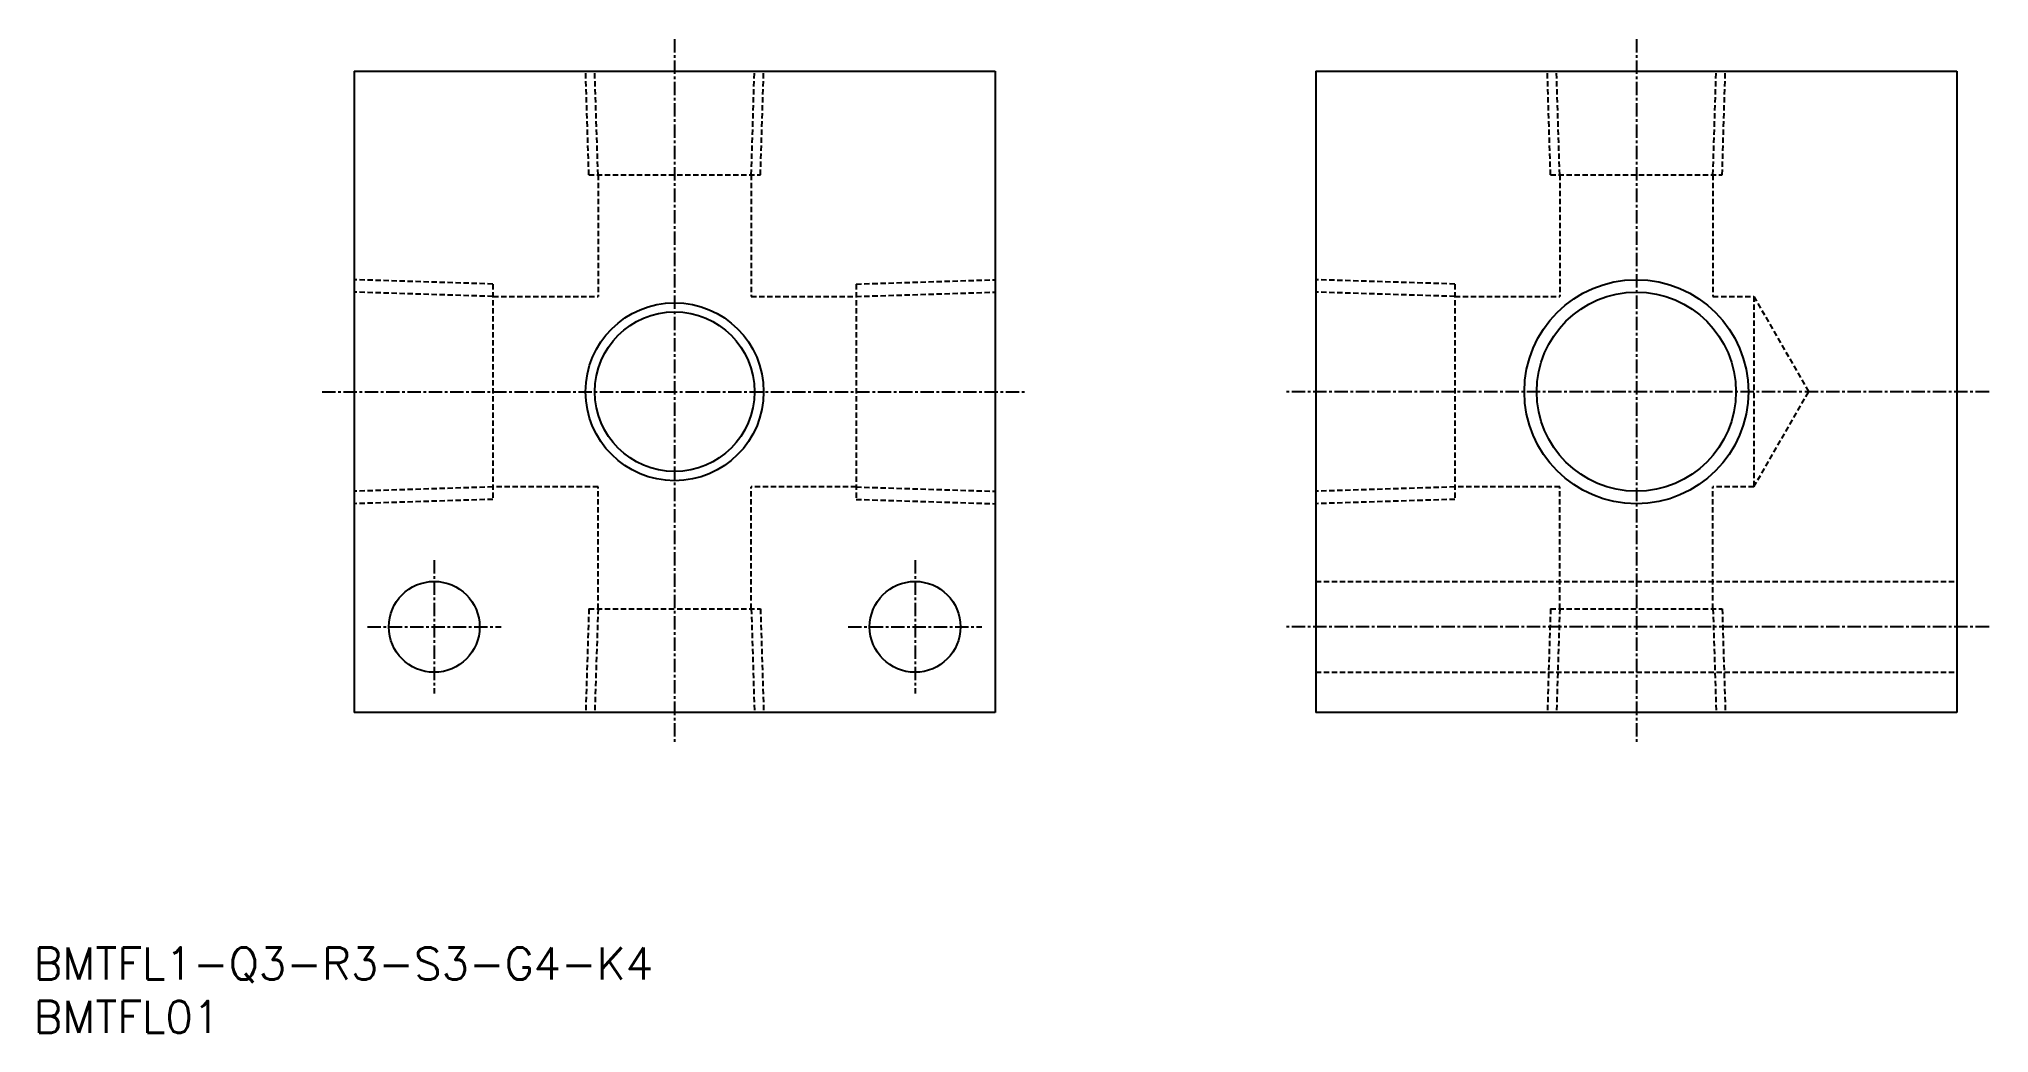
# Model space of a CAD drawing. Extents: x 1 to 183, y 0 to 93.
import ezdxf

# ---------------------------------------------------------------- set-up
doc = ezdxf.new("R2010")
doc.units = 0
doc.linetypes.add('CENTER', pattern=[2, 1.25, -0.25, 0.25, -0.25])
doc.linetypes.add('DASHED', pattern=[0.75, 0.5, -0.25])
doc.layers.get('0').update_dxf_attribs({"linetype": 'CONTINUOUS'})
doc.layers.add('CENTER', color=1, linetype='CENTER')
doc.styles.get("Standard").update_dxf_attribs({"font": 'txt.shx'})

# ---------------------------------------------------------------- blocks, each defined once
blk = doc.blocks.new('*U12')
at = {"color": 7, "linetype": 'CONTINUOUS'}
blk.add_text('BMTFL01', height=3, dxfattribs=at).set_placement((0, 0))
blk = doc.blocks.new('*U13')
at = {"color": 7, "linetype": 'CONTINUOUS'}
blk.add_text('BMTFL1-Q3-R3-S3-G4-K4', height=3, dxfattribs=at).set_placement((0, 5))

msp = doc.modelspace()

# ---------------------------------------------------------------- linework, layer by layer
at = {"color": 7, "linetype": 'CONTINUOUS'}
for p, q in [((30, 90), (90, 90)), ((30, 90), (30, 30)), ((90, 90), (90, 30)), ((120, 90), (120, 30)), ((120, 90), (180, 90)), ((180, 90), (180, 30)), ((90, 30), (30, 30)), ((180, 30), (120, 30))]:
    msp.add_line(p, q, dxfattribs=at)
at = {"color": 3, "linetype": 'DASHED'}
for p, q in [((51.97, 80.3), (51.67, 90)), ((52.83, 80.3), (52.52, 90)), ((67.17, 80.3), (67.47, 90)), ((68.03, 80.3), (68.33, 90)), ((141.97, 80.3), (141.67, 90)), ((142.83, 80.3), (142.52, 90)), ((157.17, 80.3), (157.47, 90)), ((158.03, 80.3), (158.33, 90)), ((51.97, 80.3), (68.03, 80.3)), ((52.83, 80.3), (52.83, 68.91)), ((67.17, 80.3), (67.17, 68.91)), ((141.97, 80.3), (158.03, 80.3)), ((142.83, 80.3), (142.83, 68.91)), ((157.17, 80.3), (157.17, 68.91)), ((43, 70.07), (30, 70.48)), ((43, 70.07), (43, 49.93)), ((77, 70.07), (90, 70.48)), ((77, 70.07), (77, 49.93)), ((133, 70.07), (120, 70.48)), ((133, 70.07), (133, 49.93)), ((43, 68.91), (30, 69.32)), ((43, 68.91), (52.83, 68.91)), ((67.17, 68.91), (77, 68.91)), ((77, 68.91), (90, 69.32)), ((133, 68.91), (120, 69.32)), ((133, 68.91), (142.83, 68.91)), ((157.17, 68.91), (161, 68.91)), ((161, 68.91), (166.14, 60)), ((161, 68.91), (161, 51.09)), ((161, 51.09), (166.14, 60)), ((43, 51.09), (30, 50.68)), ((43, 49.93), (30, 49.52)), ((52.83, 51.09), (43, 51.09)), ((52.83, 39.7), (52.83, 51.09)), ((77, 51.09), (67.17, 51.09)), ((67.17, 39.7), (67.17, 51.09)), ((77, 51.09), (90, 50.68)), ((77, 49.93), (90, 49.52)), ((133, 51.09), (120, 50.68)), ((133, 49.93), (120, 49.52)), ((142.83, 51.09), (133, 51.09)), ((142.83, 39.7), (142.83, 51.09)), ((157.17, 39.7), (157.17, 51.09)), ((161, 51.09), (157.17, 51.09)), ((120, 42.25), (180, 42.25)), ((51.97, 39.7), (51.67, 30)), ((51.97, 39.7), (68.03, 39.7)), ((52.83, 39.7), (52.52, 30)), ((67.17, 39.7), (67.47, 30)), ((68.03, 39.7), (68.33, 30)), ((141.97, 39.7), (141.67, 30)), ((141.97, 39.7), (158.03, 39.7)), ((142.83, 39.7), (142.52, 30)), ((157.17, 39.7), (157.47, 30)), ((158.03, 39.7), (158.33, 30)), ((120, 33.75), (180, 33.75))]:
    msp.add_line(p, q, dxfattribs=at)
at = {"color": 7, "linetype": 'CONTINUOUS'}
for centre, radius in [((150, 60), 10.48), ((60, 60), 7.47), ((37.5, 38), 4.25), ((82.5, 38), 4.25)]:
    msp.add_circle(centre, radius, dxfattribs=at)
at = {"color": 3, "linetype": 'CONTINUOUS'}
for centre, radius in [((60, 60), 8.33), ((150, 60), 9.32)]:
    msp.add_circle(centre, radius, dxfattribs=at)
at = {"layer": 'CENTER'}
for p, q in [((60, 93), (60, 27)), ((150, 93), (150, 27)), ((27, 60), (93, 60)), ((183, 60), (117, 60)), ((37.5, 44.25), (37.5, 31.75)), ((82.5, 44.25), (82.5, 31.75)), ((31.25, 38), (43.75, 38)), ((76.25, 38), (88.75, 38)), ((183, 38), (117, 38))]:
    msp.add_line(p, q, dxfattribs=at)

# ---------------------------------------------------------------- block references
at = {"color": 7, "linetype": 'CONTINUOUS'}
for name in ['*U13', '*U12']:
    msp.add_blockref(name, (0, 0), dxfattribs=at)

doc.saveas('drawing.dxf')
